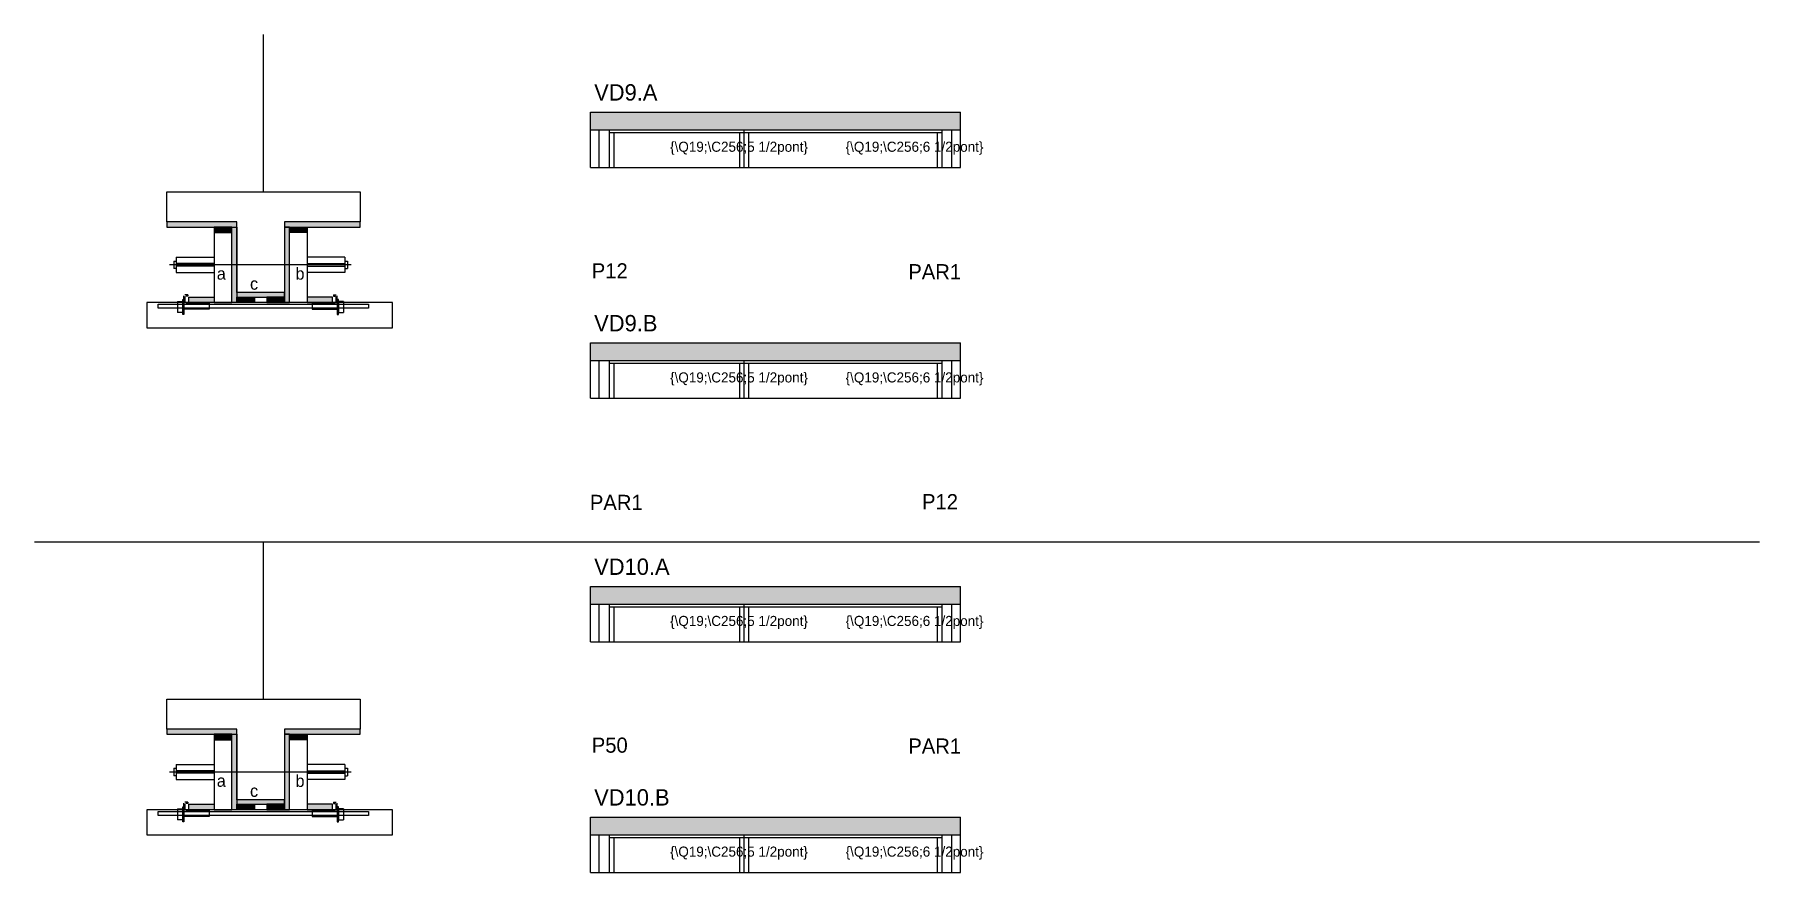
# Model space of a CAD drawing. Header units: metres. Extents: x 3393 to 4763, y 1812 to 2478.
import ezdxf

# ---------------------------------------------------------------- set-up
doc = ezdxf.new("R2010")
doc.units = ezdxf.units.M
for name, color, linetype in [('5', 7, 'Continuous'), ('barrote', 7, 'Continuous'), ('CONCRETO', 7, 'Continuous'), ('COTA', 7, 'Continuous'), ('detalhes', 7, 'Continuous'), ('Hachura', 7, 'Continuous'), ('Madeira', 7, 'Continuous'), ('Painéis', 7, 'Continuous'), ('presilha', 7, 'Continuous'), ('SARR_2.2x7', 7, 'Continuous'), ('SARR_3.5x7', 7, 'Continuous'), ('SCO-___-LAJ', 7, 'Continuous'), ('TENSOR', 7, 'Continuous'), ('texto', 7, 'Continuous'), ('Texto Seção', 7, 'Continuous')]:
    doc.layers.add(name, color=color, linetype=linetype)

msp = doc.modelspace()

# ---------------------------------------------------------------- hatches: boundary and pattern name
at = {"layer": 'COTA'}
h = msp.add_hatch(color=7, dxfattribs=at)
h.dxf.hatch_style = 1
h.paths.add_polyline_path([(4128.2, 2402), (4128.2, 2416), (4128.2, 2416), (3834.2, 2416), (3834.2, 2416), (3834.2, 2402), (3834.2, 2402), (4128.2, 2402)])
h = msp.add_hatch(color=7, dxfattribs=at)
h.dxf.hatch_style = 1
h.paths.add_polyline_path([(4128.2, 2218.6), (4128.2, 2232.6), (4128.2, 2232.6), (3834.2, 2232.6), (3834.2, 2232.6), (3834.2, 2218.6), (3834.2, 2218.6), (4128.2, 2218.6)])
h = msp.add_hatch(color=7, dxfattribs=at)
h.dxf.hatch_style = 1
h.paths.add_polyline_path([(4128.2, 2025.1), (4128.2, 2039.1), (4128.2, 2039.1), (3834.2, 2039.1), (3834.2, 2039.1), (3834.2, 2025.1), (3834.2, 2025.1), (4128.2, 2025.1)])
h = msp.add_hatch(color=7, dxfattribs=at)
h.dxf.hatch_style = 1
h.paths.add_polyline_path([(4128.2, 1841.8), (4128.2, 1855.8), (4128.2, 1855.8), (3834.2, 1855.8), (3834.2, 1855.8), (3834.2, 1841.8), (3834.2, 1841.8), (4128.2, 1841.8)])
at = {"layer": 'Hachura'}
h = msp.add_hatch(color=7, dxfattribs=at)
h.dxf.hatch_style = 1
h.paths.add_polyline_path([(3553.3, 2324.7), (3553.3, 2328.7), (3553.3, 2328.7), (3497.7, 2328.7), (3497.7, 2328.7), (3497.7, 2324.7), (3497.7, 2324.7), (3553.3, 2324.7)])
h = msp.add_hatch(color=7, dxfattribs=at)
h.dxf.hatch_style = 1
h.paths.add_polyline_path([(3549.3, 2320.3), (3549.3, 2324.7), (3549.3, 2324.7), (3535.3, 2324.7), (3535.3, 2324.7), (3535.3, 2320.3), (3535.3, 2320.3), (3549.3, 2320.3)])
h = msp.add_hatch(color=7, dxfattribs=at)
h.dxf.hatch_style = 1
h.paths.add_polyline_path([(3553.3, 2324.7), (3549.3, 2324.7), (3549.3, 2324.7), (3549.3, 2264.7), (3549.3, 2264.7), (3553.3, 2264.7), (3553.3, 2264.7), (3553.3, 2324.7)])
h = msp.add_hatch(color=7, dxfattribs=at)
h.dxf.hatch_style = 1
h.paths.add_polyline_path([(3651.3, 2324.7), (3651.3, 2328.7), (3651.3, 2328.7), (3591.3, 2328.7), (3591.3, 2328.7), (3591.3, 2324.7), (3591.3, 2324.7), (3651.3, 2324.7)])
h = msp.add_hatch(color=7, dxfattribs=at)
h.dxf.hatch_style = 1
h.paths.add_polyline_path([(3595.3, 2324.7), (3591.3, 2324.7), (3591.3, 2324.7), (3591.3, 2264.7), (3591.3, 2264.7), (3595.3, 2264.7), (3595.3, 2264.7), (3595.3, 2324.7)])
h = msp.add_hatch(color=7, dxfattribs=at)
h.dxf.hatch_style = 1
h.paths.add_polyline_path([(3595.3, 2320.3), (3595.3, 2324.7), (3595.3, 2324.7), (3609.3, 2324.7), (3609.3, 2324.7), (3609.3, 2320.3), (3609.3, 2320.3), (3595.3, 2320.3)])
h = msp.add_hatch(color=7, dxfattribs=at)
h.dxf.hatch_style = 1
h.paths.add_polyline_path([(3515.3, 2264.7), (3515.3, 2269.1), (3515.3, 2269.1), (3535.3, 2269.1), (3535.3, 2269.1), (3535.3, 2264.7), (3535.3, 2264.7), (3515.3, 2264.7)])
h = msp.add_hatch(color=7, dxfattribs=at)
h.dxf.hatch_style = 1
h.paths.add_polyline_path([(3591.3, 2269.1), (3591.3, 2272.7), (3591.3, 2272.7), (3553.3, 2272.7), (3553.3, 2272.7), (3553.3, 2269.1), (3553.3, 2269.1), (3591.3, 2269.1)])
h = msp.add_hatch(color=7, dxfattribs=at)
h.dxf.hatch_style = 1
h.paths.add_polyline_path([(3553.3, 2264.7), (3553.3, 2269.1), (3553.3, 2269.1), (3567.3, 2269.1), (3567.3, 2269.1), (3567.3, 2264.7), (3567.3, 2264.7), (3553.3, 2264.7)])
h = msp.add_hatch(color=7, dxfattribs=at)
h.dxf.hatch_style = 1
h.paths.add_polyline_path([(3591.3, 2264.7), (3591.3, 2269.1), (3591.3, 2269.1), (3577.3, 2269.1), (3577.3, 2269.1), (3577.3, 2264.7), (3577.3, 2264.7), (3591.3, 2264.7)])
h = msp.add_hatch(color=7, dxfattribs=at)
h.dxf.hatch_style = 1
h.paths.add_polyline_path([(3629.3, 2264.7), (3629.3, 2269.1), (3629.3, 2269.1), (3609.3, 2269.1), (3609.3, 2269.1), (3609.3, 2264.7), (3609.3, 2264.7), (3629.3, 2264.7)])
h = msp.add_hatch(color=7, dxfattribs=at)
h.dxf.hatch_style = 1
h.paths.add_polyline_path([(3553.3, 1921.6), (3553.3, 1925.6), (3553.3, 1925.6), (3497.7, 1925.6), (3497.7, 1925.6), (3497.7, 1921.6), (3497.7, 1921.6), (3553.3, 1921.6)])
h = msp.add_hatch(color=7, dxfattribs=at)
h.dxf.hatch_style = 1
h.paths.add_polyline_path([(3549.3, 1917.2), (3549.3, 1921.6), (3549.3, 1921.6), (3535.3, 1921.6), (3535.3, 1921.6), (3535.3, 1917.2), (3535.3, 1917.2), (3549.3, 1917.2)])
h = msp.add_hatch(color=7, dxfattribs=at)
h.dxf.hatch_style = 1
h.paths.add_polyline_path([(3553.3, 1921.6), (3549.3, 1921.6), (3549.3, 1921.6), (3549.3, 1861.6), (3549.3, 1861.6), (3553.3, 1861.6), (3553.3, 1861.6), (3553.3, 1921.6)])
h = msp.add_hatch(color=7, dxfattribs=at)
h.dxf.hatch_style = 1
h.paths.add_polyline_path([(3651.3, 1921.6), (3651.3, 1925.6), (3651.3, 1925.6), (3591.3, 1925.6), (3591.3, 1925.6), (3591.3, 1921.6), (3591.3, 1921.6), (3651.3, 1921.6)])
h = msp.add_hatch(color=7, dxfattribs=at)
h.dxf.hatch_style = 1
h.paths.add_polyline_path([(3595.3, 1921.6), (3591.3, 1921.6), (3591.3, 1921.6), (3591.3, 1861.6), (3591.3, 1861.6), (3595.3, 1861.6), (3595.3, 1861.6), (3595.3, 1921.6)])
h = msp.add_hatch(color=7, dxfattribs=at)
h.dxf.hatch_style = 1
h.paths.add_polyline_path([(3595.3, 1917.2), (3595.3, 1921.6), (3595.3, 1921.6), (3609.3, 1921.6), (3609.3, 1921.6), (3609.3, 1917.2), (3609.3, 1917.2), (3595.3, 1917.2)])
h = msp.add_hatch(color=7, dxfattribs=at)
h.dxf.hatch_style = 1
h.paths.add_polyline_path([(3515.3, 1861.6), (3515.3, 1866), (3515.3, 1866), (3535.3, 1866), (3535.3, 1866), (3535.3, 1861.6), (3535.3, 1861.6), (3515.3, 1861.6)])
h = msp.add_hatch(color=7, dxfattribs=at)
h.dxf.hatch_style = 1
h.paths.add_polyline_path([(3591.3, 1866), (3591.3, 1869.6), (3591.3, 1869.6), (3553.3, 1869.6), (3553.3, 1869.6), (3553.3, 1866), (3553.3, 1866), (3591.3, 1866)])
h = msp.add_hatch(color=7, dxfattribs=at)
h.dxf.hatch_style = 1
h.paths.add_polyline_path([(3553.3, 1861.6), (3553.3, 1866), (3553.3, 1866), (3567.3, 1866), (3567.3, 1866), (3567.3, 1861.6), (3567.3, 1861.6), (3553.3, 1861.6)])
h = msp.add_hatch(color=7, dxfattribs=at)
h.dxf.hatch_style = 1
h.paths.add_polyline_path([(3591.3, 1861.6), (3591.3, 1866), (3591.3, 1866), (3577.3, 1866), (3577.3, 1866), (3577.3, 1861.6), (3577.3, 1861.6), (3591.3, 1861.6)])
h = msp.add_hatch(color=7, dxfattribs=at)
h.dxf.hatch_style = 1
h.paths.add_polyline_path([(3629.3, 1861.6), (3629.3, 1866), (3629.3, 1866), (3609.3, 1866), (3609.3, 1866), (3609.3, 1861.6), (3609.3, 1861.6), (3629.3, 1861.6)])

# ---------------------------------------------------------------- linework, layer by layer
at = {"color": 7, "lineweight": 25}
for p, q in [((3503.3, 2297.7), (3503.3, 2291.7)), ((3503.3, 2297.7), (3505.3, 2297.7)), ((3505.3, 2291.7), (3503.3, 2291.7)), ((3505.3, 2300.7), (3505.3, 2288.7)), ((3505.3, 2300.7), (3535.3, 2300.7)), ((3535.3, 2295.7), (3505.3, 2295.7)), ((3535.3, 2293.7), (3505.3, 2293.7)), ((3505.3, 2288.7), (3535.3, 2288.7)), ((3639.3, 2300.7), (3609.3, 2300.7)), ((3609.3, 2295.7), (3639.3, 2295.7)), ((3609.3, 2293.7), (3639.3, 2293.7)), ((3639.3, 2288.7), (3609.3, 2288.7)), ((3639.3, 2300.7), (3639.3, 2288.7)), ((3639.3, 2297.7), (3641.3, 2297.7)), ((3639.3, 2291.7), (3641.3, 2291.7)), ((3641.3, 2297.7), (3641.3, 2291.7)), ((3503.3, 1894.6), (3503.3, 1888.6)), ((3503.3, 1894.6), (3505.3, 1894.6)), ((3505.3, 1897.6), (3505.3, 1885.6)), ((3505.3, 1897.6), (3535.3, 1897.6)), ((3535.3, 1892.6), (3505.3, 1892.6)), ((3535.3, 1890.6), (3505.3, 1890.6)), ((3639.3, 1897.6), (3609.3, 1897.6)), ((3609.3, 1892.6), (3639.3, 1892.6)), ((3609.3, 1890.6), (3639.3, 1890.6)), ((3639.3, 1897.6), (3639.3, 1885.6)), ((3639.3, 1894.6), (3641.3, 1894.6)), ((3641.3, 1894.6), (3641.3, 1888.6)), ((3505.3, 1888.6), (3503.3, 1888.6)), ((3505.3, 1885.6), (3535.3, 1885.6)), ((3639.3, 1885.6), (3609.3, 1885.6)), ((3639.3, 1888.6), (3641.3, 1888.6))]:
    msp.add_line(p, q, dxfattribs=at)
at = {"layer": 'barrote', "color": 7, "lineweight": 25}
for points in [[(3481.8, 2244.7), (3677, 2244.7), (3677, 2264.7), (3481.8, 2264.7)], [(3481.8, 1841.6), (3677, 1841.6), (3677, 1861.6), (3481.8, 1861.6)]]:
    msp.add_lwpolyline(points, close=True, dxfattribs=at)
at = {"layer": 'CONCRETO', "color": 7, "lineweight": 25}
for points in [[(3497.7, 2328.7), (3497.7, 2352.7), (3651.3, 2352.7), (3651.3, 2328.7), (3591.3, 2328.7), (3591.3, 2272.7), (3553.3, 2272.7), (3553.3, 2328.7)], [(3497.7, 1925.6), (3497.7, 1949.6), (3651.3, 1949.6), (3651.3, 1925.6), (3591.3, 1925.6), (3591.3, 1869.6), (3553.3, 1869.6), (3553.3, 1925.6)]]:
    msp.add_lwpolyline(points, close=True, dxfattribs=at)
at = {"layer": 'COTA', "color": 7, "lineweight": 25}
for p, q in [((3834.2, 2402), (3834.2, 2416)), ((3834.2, 2416), (4128.2, 2416)), ((4128.2, 2402), (4128.2, 2416)), ((3834.2, 2218.6), (3834.2, 2232.6)), ((3834.2, 2232.6), (4128.2, 2232.6)), ((4128.2, 2218.6), (4128.2, 2232.6)), ((3392.7, 2074.6), (4762.7, 2074.6)), ((3834.2, 2025.1), (3834.2, 2039.1)), ((3834.2, 2039.1), (4128.2, 2039.1)), ((4128.2, 2025.1), (4128.2, 2039.1)), ((3834.2, 1841.8), (3834.2, 1855.8)), ((3834.2, 1855.8), (4128.2, 1855.8)), ((4128.2, 1841.8), (4128.2, 1855.8))]:
    msp.add_line(p, q, dxfattribs=at)
at = {"layer": 'Defpoints', "color": 7, "lineweight": 25}
for p, q in [((3574.5, 2352.7), (3574.5, 2477.7)), ((3574.5, 1949.6), (3574.5, 2074.6))]:
    msp.add_line(p, q, dxfattribs=at)
at = {"layer": 'Madeira', "color": 7, "lineweight": 25}
for points in [[(3549.3, 2320.3), (3549.3, 2324.7), (3535.3, 2324.7), (3535.3, 2320.3)], [(3549.3, 2324.7), (3535.3, 2324.7), (3535.3, 2264.7), (3549.3, 2264.7)], [(3595.3, 2320.3), (3595.3, 2324.7), (3609.3, 2324.7), (3609.3, 2320.3)], [(3595.3, 2324.7), (3609.3, 2324.7), (3609.3, 2264.7), (3595.3, 2264.7)], [(3515.3, 2264.7), (3515.3, 2269.1), (3535.3, 2269.1), (3535.3, 2264.7)], [(3553.3, 2264.7), (3553.3, 2269.1), (3567.3, 2269.1), (3567.3, 2264.7)], [(3591.3, 2264.7), (3591.3, 2269.1), (3577.3, 2269.1), (3577.3, 2264.7)], [(3629.3, 2264.7), (3629.3, 2269.1), (3609.3, 2269.1), (3609.3, 2264.7)], [(3549.3, 1917.2), (3549.3, 1921.6), (3535.3, 1921.6), (3535.3, 1917.2)], [(3549.3, 1921.6), (3535.3, 1921.6), (3535.3, 1861.6), (3549.3, 1861.6)], [(3595.3, 1917.2), (3595.3, 1921.6), (3609.3, 1921.6), (3609.3, 1917.2)], [(3595.3, 1921.6), (3609.3, 1921.6), (3609.3, 1861.6), (3595.3, 1861.6)], [(3515.3, 1861.6), (3515.3, 1866), (3535.3, 1866), (3535.3, 1861.6)], [(3553.3, 1861.6), (3553.3, 1866), (3567.3, 1866), (3567.3, 1861.6)], [(3591.3, 1861.6), (3591.3, 1866), (3577.3, 1866), (3577.3, 1861.6)], [(3629.3, 1861.6), (3629.3, 1866), (3609.3, 1866), (3609.3, 1861.6)]]:
    msp.add_lwpolyline(points, close=True, dxfattribs=at)
at = {"layer": 'Painéis', "color": 7, "lineweight": 25}
for p, q in [((3834.2, 2402), (4128.2, 2402)), ((3834.2, 2372), (3834.2, 2402)), ((3956.2, 2372), (3956.2, 2402)), ((4128.2, 2372), (4128.2, 2402)), ((3834.2, 2372), (4128.2, 2372)), ((3834.2, 2218.6), (4128.2, 2218.6)), ((3834.2, 2188.6), (3834.2, 2218.6)), ((3956.2, 2188.6), (3956.2, 2218.6)), ((4128.2, 2188.6), (4128.2, 2218.6)), ((3834.2, 2188.6), (4128.2, 2188.6)), ((3834.2, 2025.1), (4128.2, 2025.1)), ((3834.2, 1995.1), (3834.2, 2025.1)), ((3956.2, 1995.1), (3956.2, 2025.1)), ((4128.2, 1995.1), (4128.2, 2025.1)), ((3834.2, 1995.1), (4128.2, 1995.1)), ((3834.2, 1841.8), (4128.2, 1841.8)), ((3834.2, 1811.8), (3834.2, 1841.8)), ((3956.2, 1811.8), (3956.2, 1841.8)), ((4128.2, 1811.8), (4128.2, 1841.8)), ((3834.2, 1811.8), (4128.2, 1811.8))]:
    msp.add_line(p, q, dxfattribs=at)
for points in [[(3553.3, 2324.7), (3553.3, 2328.7), (3497.7, 2328.7), (3497.7, 2324.7)], [(3549.3, 2324.7), (3553.3, 2324.7), (3553.3, 2264.7), (3549.3, 2264.7)], [(3651.3, 2324.7), (3651.3, 2328.7), (3591.3, 2328.7), (3591.3, 2324.7)], [(3595.3, 2324.7), (3591.3, 2324.7), (3591.3, 2264.7), (3595.3, 2264.7)], [(3591.3, 2269.1), (3591.3, 2272.7), (3553.3, 2272.7), (3553.3, 2269.1)], [(3553.3, 1921.6), (3553.3, 1925.6), (3497.7, 1925.6), (3497.7, 1921.6)], [(3549.3, 1921.6), (3553.3, 1921.6), (3553.3, 1861.6), (3549.3, 1861.6)], [(3651.3, 1921.6), (3651.3, 1925.6), (3591.3, 1925.6), (3591.3, 1921.6)], [(3595.3, 1921.6), (3591.3, 1921.6), (3591.3, 1861.6), (3595.3, 1861.6)], [(3591.3, 1866), (3591.3, 1869.6), (3553.3, 1869.6), (3553.3, 1866)]]:
    msp.add_lwpolyline(points, close=True, dxfattribs=at)
at = {"layer": 'presilha', "color": 7, "lineweight": 25}
for p, q in [((3506.4, 2265.4), (3510.4, 2265.4)), ((3506.4, 2265.4), (3506.4, 2256.7)), ((3510.4, 2267.1), (3511.4, 2267.1)), ((3510.4, 2255.1), (3510.4, 2267.1)), ((3510.4, 2265.4), (3510.4, 2256.7)), ((3511.4, 2263.8), (3511.4, 2270)), ((3511.4, 2267.1), (3511.4, 2255.1)), ((3514.4, 2270.7), (3512.2, 2270.7)), ((3512.4, 2264.5), (3512.4, 2269.4)), ((3514.4, 2269.7), (3512.8, 2269.7)), ((3531.4, 2264.1), (3512.8, 2264.1)), ((3514.4, 2270.7), (3514.4, 2269.7)), ((3531.4, 2264.1), (3531.4, 2259.5)), ((3613.2, 2264.1), (3613.2, 2259.5)), ((3613.2, 2264.1), (3631.8, 2264.1)), ((3630.2, 2270.7), (3630.2, 2269.7)), ((3630.2, 2270.7), (3632.4, 2270.7)), ((3630.2, 2269.7), (3631.8, 2269.7)), ((3632.2, 2264.5), (3632.2, 2269.4)), ((3633.2, 2263.8), (3633.2, 2270)), ((3634.2, 2267.1), (3633.2, 2267.1)), ((3633.2, 2267.1), (3633.2, 2255.1)), ((3634.2, 2255.1), (3634.2, 2267.1)), ((3638.2, 2265.4), (3634.2, 2265.4)), ((3634.2, 2265.4), (3634.2, 2256.7)), ((3638.2, 2265.4), (3638.2, 2256.7)), ((3510.4, 2256.7), (3506.4, 2256.7)), ((3511.4, 2255.1), (3510.4, 2255.1)), ((3531.4, 2259.5), (3511.4, 2259.5)), ((3613.2, 2259.5), (3633.2, 2259.5)), ((3633.2, 2255.1), (3634.2, 2255.1)), ((3634.2, 2256.7), (3638.2, 2256.7)), ((3510.4, 1864), (3511.4, 1864)), ((3510.4, 1852), (3510.4, 1864)), ((3511.4, 1860.8), (3511.4, 1866.9)), ((3511.4, 1864), (3511.4, 1852)), ((3514.4, 1867.7), (3512.2, 1867.7)), ((3512.4, 1861.4), (3512.4, 1866.3)), ((3514.4, 1866.7), (3512.8, 1866.7)), ((3514.4, 1867.7), (3514.4, 1866.7)), ((3630.2, 1867.7), (3630.2, 1866.7)), ((3630.2, 1867.7), (3632.4, 1867.7)), ((3630.2, 1866.7), (3631.8, 1866.7)), ((3632.2, 1861.4), (3632.2, 1866.3)), ((3633.2, 1860.8), (3633.2, 1866.9)), ((3634.2, 1864), (3633.2, 1864)), ((3633.2, 1864), (3633.2, 1852)), ((3634.2, 1852), (3634.2, 1864)), ((3506.4, 1862.3), (3510.4, 1862.3)), ((3506.4, 1862.3), (3506.4, 1853.7)), ((3510.4, 1853.7), (3506.4, 1853.7)), ((3510.4, 1862.3), (3510.4, 1853.7)), ((3511.4, 1852), (3510.4, 1852)), ((3531.4, 1856.4), (3511.4, 1856.4)), ((3531.4, 1861), (3512.8, 1861)), ((3531.4, 1861), (3531.4, 1856.4)), ((3613.2, 1861), (3613.2, 1856.4)), ((3613.2, 1861), (3631.8, 1861)), ((3613.2, 1856.4), (3633.2, 1856.4)), ((3633.2, 1852), (3634.2, 1852)), ((3638.2, 1862.3), (3634.2, 1862.3)), ((3634.2, 1862.3), (3634.2, 1853.7)), ((3634.2, 1853.7), (3638.2, 1853.7)), ((3638.2, 1862.3), (3638.2, 1853.7))]:
    msp.add_line(p, q, dxfattribs=at)
at = {"layer": 'SARR_2.2x7', "color": 7, "lineweight": 25}
for p, q in [((3841.2, 2372), (3841.2, 2402)), ((3849.2, 2399.8), (3956.2, 2399.8)), ((3956.2, 2399.8), (4113.2, 2399.8)), ((4121.2, 2372), (4121.2, 2402)), ((3841.2, 2188.6), (3841.2, 2218.6)), ((3849.2, 2216.4), (3956.2, 2216.4)), ((3956.2, 2216.4), (4113.2, 2216.4)), ((4121.2, 2188.6), (4121.2, 2218.6)), ((3841.2, 1995.1), (3841.2, 2025.1)), ((3849.2, 2022.9), (3956.2, 2022.9)), ((3956.2, 2022.9), (4113.2, 2022.9)), ((4121.2, 1995.1), (4121.2, 2025.1)), ((3841.2, 1811.8), (3841.2, 1841.8)), ((3849.2, 1839.6), (3956.2, 1839.6)), ((3956.2, 1839.6), (4113.2, 1839.6)), ((4121.2, 1811.8), (4121.2, 1841.8))]:
    msp.add_line(p, q, dxfattribs=at)
at = {"layer": 'SARR_3.5x7', "color": 7, "lineweight": 25}
for p, q in [((3849.2, 2402), (3849.2, 2372)), ((3852.7, 2399.8), (3852.7, 2372)), ((3952.7, 2399.8), (3952.7, 2372)), ((3959.7, 2399.8), (3959.7, 2372)), ((4109.7, 2399.8), (4109.7, 2372)), ((4113.2, 2402), (4113.2, 2372)), ((3849.2, 2218.6), (3849.2, 2188.6)), ((3852.7, 2216.4), (3852.7, 2188.6)), ((3952.7, 2216.4), (3952.7, 2188.6)), ((3959.7, 2216.4), (3959.7, 2188.6)), ((4109.7, 2216.4), (4109.7, 2188.6)), ((4113.2, 2218.6), (4113.2, 2188.6)), ((3849.2, 2025.1), (3849.2, 1995.1)), ((3852.7, 2022.9), (3852.7, 1995.1)), ((3952.7, 2022.9), (3952.7, 1995.1)), ((3959.7, 2022.9), (3959.7, 1995.1)), ((4109.7, 2022.9), (4109.7, 1995.1)), ((4113.2, 2025.1), (4113.2, 1995.1)), ((3849.2, 1841.8), (3849.2, 1811.8)), ((3852.7, 1839.6), (3852.7, 1811.8)), ((3952.7, 1839.6), (3952.7, 1811.8)), ((3959.7, 1839.6), (3959.7, 1811.8)), ((4109.7, 1839.6), (4109.7, 1811.8)), ((4113.2, 1841.8), (4113.2, 1811.8))]:
    msp.add_line(p, q, dxfattribs=at)
at = {"layer": 'SCO-___-LAJ', "color": 7, "lineweight": 25}
for points in [[(3490.8, 2263.4), (3658.1, 2263.4), (3658.1, 2260.2), (3490.8, 2260.2)], [(3490.8, 1860.3), (3658.1, 1860.3), (3658.1, 1857.1), (3490.8, 1857.1)]]:
    msp.add_lwpolyline(points, close=True, dxfattribs=at)
at = {"layer": 'TENSOR', "color": 7, "lineweight": 25}
for p, q in [((3644.3, 2294.7), (3500, 2294.7)), ((3644.3, 1891.6), (3500, 1891.6))]:
    msp.add_line(p, q, dxfattribs=at)

# ---------------------------------------------------------------- texts
at = {"layer": '5', "color": 7, "lineweight": 25}
for s, p in [('P12', (3835.3, 2283.9)), ('PAR1', (4086.7, 2283.2)), ('PAR1', (3833.8, 2099.9)), ('P12', (4097.6, 2100.5)), ('P50', (3835.3, 1907)), ('PAR1', (4086.7, 1906.3))]:
    msp.add_text(s, height=12, dxfattribs=at).set_placement(p)
at = {"layer": 'detalhes', "color": 7, "lineweight": 25}
for s, p in [('a', (3537.5, 2282.9)), ('b', (3600, 2282.9)), ('c', (3563.9, 2274.9)), ('a', (3537.5, 1879.9)), ('c', (3563.9, 1871.9)), ('b', (3600, 1879.8))]:
    msp.add_text(s, height=9.6, dxfattribs=at).set_placement(p)
at = {"layer": 'texto', "color": 7, "lineweight": 25}
for s, p in [('{\\Q19;\\C256;5 1/2pont}', (3897.5, 2384.5)), ('{\\Q19;\\C256;6 1/2pont}', (4036.9, 2384.5)), ('{\\Q19;\\C256;5 1/2pont}', (3897.5, 2201.2)), ('{\\Q19;\\C256;6 1/2pont}', (4036.9, 2201.2)), ('{\\Q19;\\C256;5 1/2pont}', (3897.5, 2007.7)), ('{\\Q19;\\C256;6 1/2pont}', (4036.9, 2007.7)), ('{\\Q19;\\C256;5 1/2pont}', (3897.5, 1824.4)), ('{\\Q19;\\C256;6 1/2pont}', (4036.9, 1824.4))]:
    msp.add_text(s, height=8, dxfattribs=at).set_placement(p)
at = {"layer": 'Texto Seção', "color": 7, "lineweight": 25}
for s, p in [('VD9.A', (3837.2, 2425.2)), ('VD9.B', (3837.2, 2241.8)), ('VD10.A', (3837.2, 2048.3)), ('VD10.B', (3837.2, 1865))]:
    msp.add_text(s, height=13, dxfattribs=at).set_placement(p)

doc.saveas('drawing.dxf')
